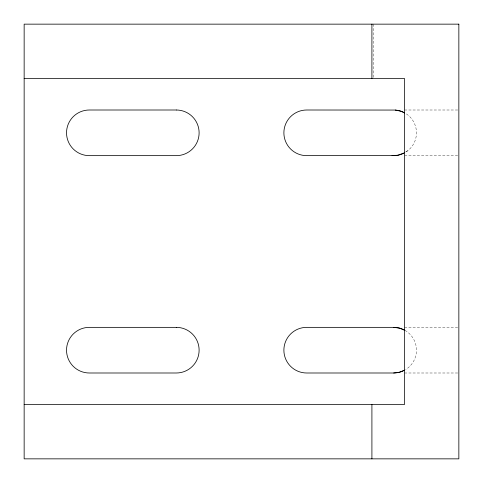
<?xml version="1.0" encoding="UTF-8"?>
<svg xmlns="http://www.w3.org/2000/svg" width="483" height="483" viewBox="0 0 483 483"><rect width="100%" height="100%" fill="white"/><g stroke="black" fill="none" stroke-linecap="round" stroke-linejoin="round"><path stroke-width="0.36" stroke-dasharray="2.42 1.81" d="M405.678 151.994L408.588 150.074M404.512 110.003L458.095 110.003M404.512 155.647L458.095 155.647M404.512 327.353L458.095 327.353M404.512 372.997L458.095 372.997M373.329 24.15L373.329 77.745M406.438 113.928A22.822 22.822 0 0 1 405.575 152.278M405.056 330.408A22.822 22.822 0 0 1 405.69 369.555"/><path stroke-width="0.72" d="M404.512 112.962L401.107 111.259L395.275 110.064L306.705 110.003A22.822 22.822 0 0 0 283.883 132.825A22.822 22.822 0 0 0 306.705 155.647L392.015 155.586L397.962 155.236L404.512 152.761M404.512 370.165L399.55 372.218L393.645 372.997L306.705 372.997A22.822 22.822 0 0 1 283.883 350.175A22.822 22.822 0 0 1 306.705 327.353L393.645 327.353L399.55 328.132L404.512 330.185M24.15 78.487L404.512 78.487L404.512 404.512L24.15 404.512M371.91 24.15L371.91 78.487M371.91 404.512L371.91 458.85M403.613 153.352A22.822 22.822 0 0 1 392.015 155.586M395.275 110.064A22.822 22.822 0 0 1 404.525 112.762M404.41 370.298A22.822 22.822 0 0 1 393.645 372.997M393.645 327.353A22.822 22.822 0 0 1 404.41 330.052M458.85 24.15L24.15 24.15L24.15 458.85L458.85 458.85L458.85 24.15M176.295 110.003L89.355 110.003A22.822 22.822 0 0 0 66.533 132.825A22.822 22.822 0 0 0 89.355 155.647L176.295 155.647A22.822 22.822 0 0 0 199.117 132.825A22.822 22.822 0 0 0 176.295 110.003M176.295 327.353L89.355 327.353A22.822 22.822 0 0 0 66.533 350.175A22.822 22.822 0 0 0 89.355 372.997L176.295 372.997A22.822 22.822 0 0 0 199.117 350.175A22.822 22.822 0 0 0 176.295 327.353"/></g></svg>
